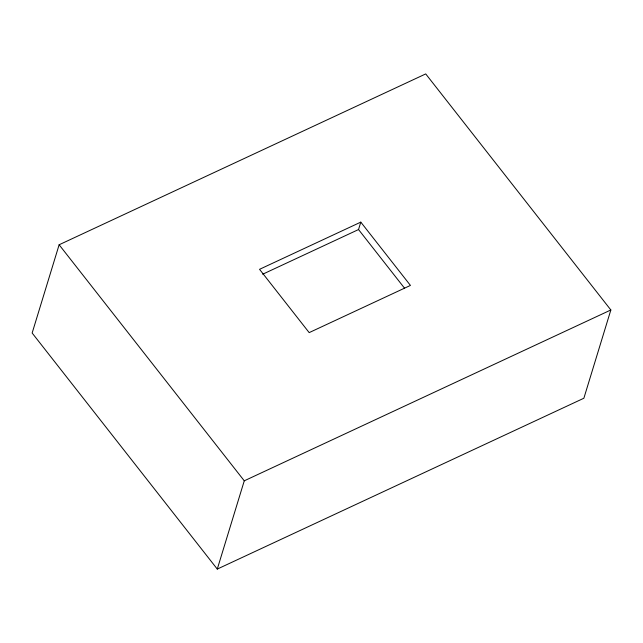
<?xml version="1.0" encoding="UTF-8"?>
<svg xmlns="http://www.w3.org/2000/svg" width="643" height="643" viewBox="0 0 643 643"><rect width="100%" height="100%" fill="white"/><g stroke="black" fill="none" stroke-linecap="round" stroke-linejoin="round"><path stroke-width="0.96" d="M59.132 244.766L32.15 333.026L217.278 569.079L583.868 398.234L610.85 309.974L425.722 73.921L59.132 244.766L244.268 480.819L217.278 569.079M262.698 274.207L358.537 229.543L360.803 222.124L410.443 285.42L309.179 332.616L259.539 269.321L360.803 222.124M244.268 480.819L610.85 309.974M358.537 229.543L404.495 288.144"/></g></svg>
